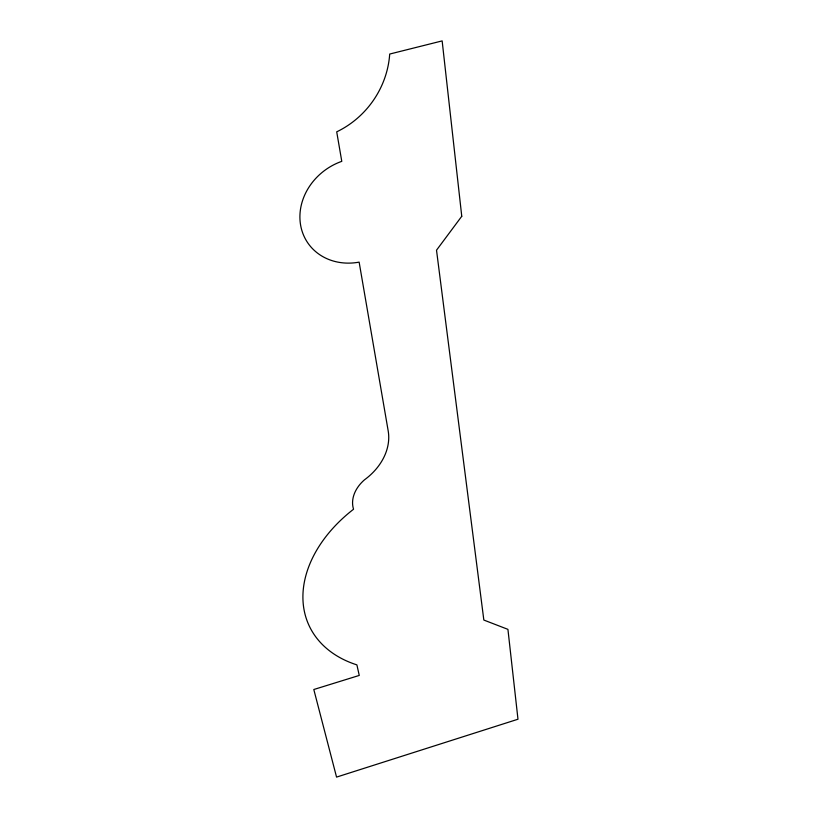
<?xml version="1.0" encoding="UTF-8"?>
<svg xmlns="http://www.w3.org/2000/svg" width="818" height="818" viewBox="0 0 818 818"><rect width="100%" height="100%" fill="white"/><g stroke="black" fill="none" stroke-linecap="round" stroke-linejoin="round"><path stroke-width="1.23" d="M461.761 216.279L436.515 250.196L483.837 620.054L507.927 629.359L517.978 719.226L336.556 777.1L313.805 689.513L359.255 675.433L356.893 664.881A129.132 91.381 -24.7 0 1 353.56 509.225A35.041 26.299 -24.5 0 1 364.439 479.859A58.773 46.074 -22.9 0 0 388.192 430.922L359.133 262.128A57.332 50.287 -34.4 0 1 300.595 225.062A57.332 50.287 -34.4 0 1 341.781 161.34L336.709 131.841A89.223 83.589 -52.1 0 0 389.705 54.049L442.149 40.9L461.761 216.279"/></g></svg>
